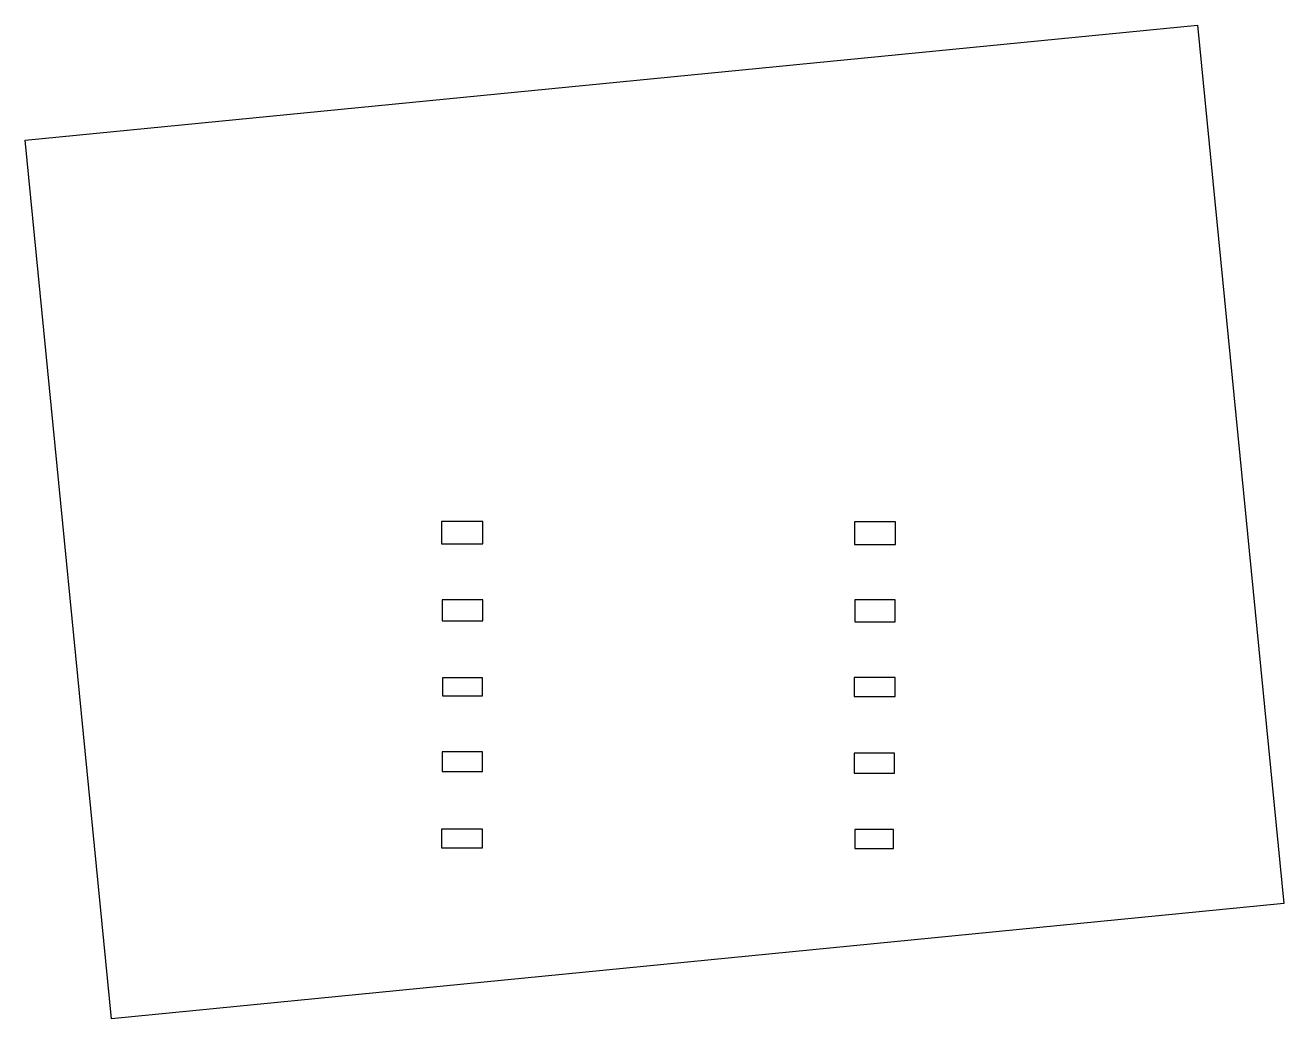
# Model space of a CAD drawing. Header units: inches. Extents: x -26 to 280, y -4 to 237.
import ezdxf

# ---------------------------------------------------------------- set-up
doc = ezdxf.new("R2010")
doc.units = ezdxf.units.IN
doc.header["$MEASUREMENT"] = 0
picture_1 = doc.add_image_def('image1.jpg', size_in_pixel=(2584, 1936))

msp = doc.modelspace()

# ---------------------------------------------------------------- linework, layer by layer
for points in [[(75.19, 116.5), (75.19, 111.09), (85.17, 111.09), (85.17, 116.5)], [(175.38, 116.41), (175.38, 110.97), (185.37, 110.97), (185.37, 116.41)], [(75.3, 97.53), (75.3, 92.45), (85.16, 92.45), (85.16, 97.53)], [(175.45, 97.55), (175.45, 92.16), (185.26, 92.16), (185.26, 97.55)], [(75.41, 78.59), (75.41, 74.22), (85.09, 74.22), (85.09, 78.59)], [(175.29, 78.66), (175.29, 74.09), (185.27, 74.09), (185.27, 78.66)], [(75.35, 60.64), (75.35, 55.82), (85.12, 55.82), (85.12, 60.64)], [(175.33, 60.3), (175.33, 55.48), (185.05, 55.48), (185.05, 60.3)], [(75.16, 41.88), (75.16, 37.37), (85.1, 37.37), (85.1, 41.88)], [(175.49, 41.8), (175.49, 37.21), (184.85, 37.21), (184.85, 41.8)]]:
    msp.add_lwpolyline(points, close=True)

# ---------------------------------------------------------------- pictures from other files: only their frames are drawn
image = msp.add_image(picture_1, insert=(-4.93, -4.15), size_in_units=(285.87, 214.18), rotation=5.6104)
image.dxf.flags = 7

doc.saveas('drawing.dxf')
